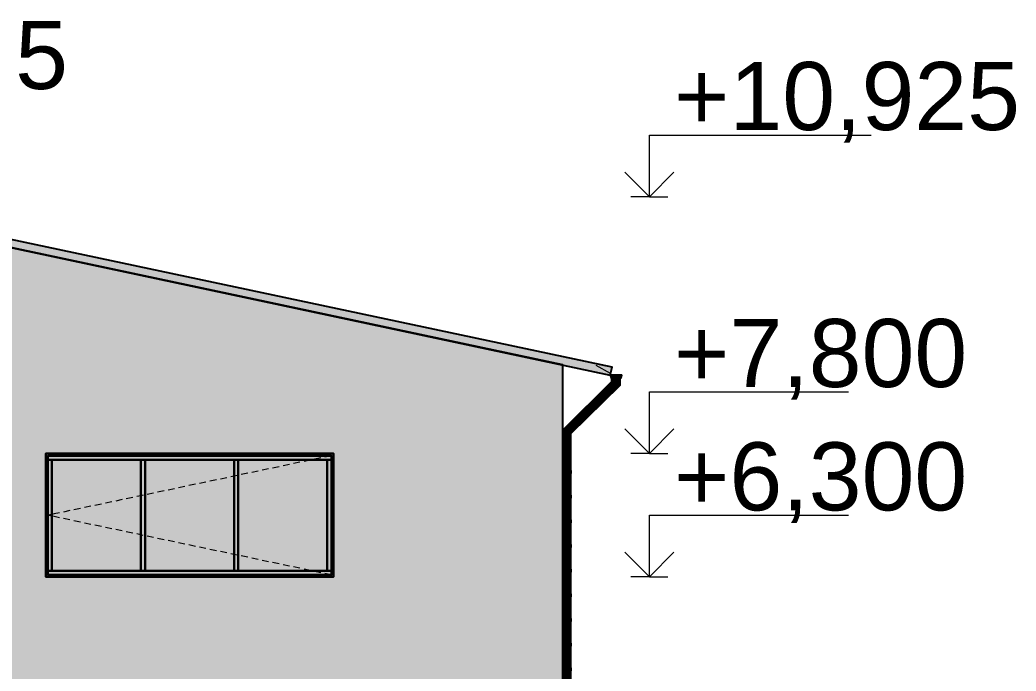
# Model space of a CAD drawing. Extents: x 8 to 21351, y 0 to 420.
# Drawn here: x 18999 to 19059.6, y 163.2 to 202.8 of the extents above; entities that cross this region are included whole.
import ezdxf

# ---------------------------------------------------------------- set-up
doc = ezdxf.new("R2010")
doc.units = 0
doc.styles.add('TEYPDFCAD_TEXT', font='arial.ttf')

msp = doc.modelspace()

# ---------------------------------------------------------------- hatches: boundary and pattern name
h = msp.add_hatch(color=7)
h.paths.add_polyline_path([(18956.506, 185.208), (18940.889, 181.889), (18940.889, 137.393), (18944.314, 137.393), (18953.564, 142.018), (18953.564, 142.393), (18954.339, 142.393), (18954.339, 154.893), (18971.839, 154.893), (18971.839, 137.393), (19031.989, 137.393), (19031.989, 181.783), (18986.189, 191.518)])
h.paths.add_polyline_path([(18954.339, 168.893), (18954.339, 176.393), (18971.839, 176.393), (18971.839, 168.893)])
h.paths.add_polyline_path([(19000.539, 168.893), (19000.539, 176.393), (19018.039, 176.393), (19018.039, 168.893)])
h = msp.add_hatch(color=7)
h.paths.add_polyline_path([(18956.506, 185.208), (18940.889, 181.889), (18940.889, 137.393), (18944.314, 137.393), (18953.564, 142.018), (18953.564, 142.393), (18954.339, 142.393), (18954.339, 154.893), (18971.839, 154.893), (18971.839, 137.393), (19031.989, 137.393), (19031.989, 181.783), (18986.189, 191.518)])
h.paths.add_polyline_path([(18954.339, 168.893), (18954.339, 176.393), (18971.839, 176.393), (18971.839, 168.893)])
h.paths.add_polyline_path([(19000.539, 168.893), (19000.539, 176.393), (19018.039, 176.393), (19018.039, 168.893)])
for points in [[(18986.189, 191.518), (19034.887, 181.167), (19034.989, 181.645), (18986.189, 192.018), (18986.291, 191.539)], [(18986.189, 191.518), (19034.887, 181.167), (19034.989, 181.645), (18986.189, 192.018), (18986.291, 191.539)], [(19035.587, 181.167), (19035.237, 181.167), (19034.887, 181.167), (19034.934, 180.992), (19035.062, 180.863), (19035.237, 180.817), (19035.412, 180.863), (19035.54, 180.992)], [(19000.664, 176.143), (19000.664, 176.268), (19017.914, 176.268), (19017.914, 176.143), (19018.039, 176.143), (19018.039, 176.393), (19000.539, 176.393), (19000.539, 176.143)], [(19000.664, 169.143), (19000.664, 176.143), (19000.539, 176.143), (19000.539, 169.143)], [(19000.664, 176.268), (19000.664, 176.018), (19000.914, 176.018), (19017.664, 176.018), (19017.914, 176.018), (19017.914, 176.268)], [(19000.914, 176.018), (19000.664, 176.018), (19000.664, 169.268), (19000.914, 169.268)], [(19006.331, 169.268), (19006.331, 176.018), (19000.914, 176.018), (19000.914, 169.268)], [(19006.331, 169.268), (19006.581, 169.268), (19006.581, 176.018), (19006.331, 176.018)], [(19011.997, 169.268), (19011.997, 176.018), (19006.581, 176.018), (19006.581, 169.268)], [(19011.997, 169.268), (19012.247, 169.268), (19012.247, 176.018), (19011.997, 176.018)], [(19017.664, 169.268), (19017.664, 176.018), (19012.247, 176.018), (19012.247, 169.268)], [(19017.664, 169.268), (19017.914, 169.268), (19017.914, 176.018), (19017.664, 176.018)], [(19017.914, 176.143), (19017.914, 169.143), (19018.039, 169.143), (19018.039, 176.143)], [(19032.114, 176.268), (19031.989, 176.268), (19031.989, 176.018), (19032.114, 176.018)], [(19032.114, 176.018), (19031.989, 176.018), (19031.989, 169.268), (19032.114, 169.268)], [(19000.664, 169.018), (19000.664, 169.143), (19000.539, 169.143), (19000.539, 168.893), (19018.039, 168.893), (19018.039, 169.143), (19017.914, 169.143), (19017.914, 169.018)], [(19017.914, 169.018), (19017.914, 169.268), (19017.664, 169.268), (19000.914, 169.268), (19000.664, 169.268), (19000.664, 169.018)], [(19032.114, 169.268), (19031.989, 169.268), (19031.989, 169.018), (19032.114, 169.018)], [(19031.989, 167.7), (19031.999, 167.7), (19031.999, 167.85), (19031.989, 167.85)], [(19031.989, 166.2), (19031.999, 166.2), (19031.999, 166.35), (19031.989, 166.35)], [(19031.989, 164.7), (19031.999, 164.7), (19031.999, 164.85), (19031.989, 164.85)], [(19031.989, 163.2), (19031.999, 163.2), (19031.999, 163.35), (19031.989, 163.35)]]:
    msp.add_hatch(color=7).paths.add_polyline_path(points)
at = {"true_color": 0xffffff}
for points in [[(19035.006, 180.763), (19034.987, 180.771), (19031.989, 177.824), (19032.008, 177.816)], [(19035.06, 180.741), (19035.006, 180.763), (19032.008, 177.816), (19032.062, 177.794)], [(19035.06, 180.741), (19032.062, 177.794), (19032.143, 177.76), (19035.142, 180.707)], [(19035.237, 180.667), (19035.142, 180.707), (19032.143, 177.76), (19032.239, 177.72)], [(19035.333, 180.626), (19035.237, 180.667), (19032.239, 177.72), (19032.335, 177.679)], [(19035.333, 180.626), (19032.335, 177.679), (19032.416, 177.645), (19035.414, 180.592)], [(19035.587, 181.167), (19035.237, 181.167), (19034.887, 181.167), (19034.934, 180.992), (19035.062, 180.863), (19035.237, 180.817), (19035.412, 180.863), (19035.54, 180.992)], [(19034.986, 180.771), (19034.987, 180.771), (19034.987, 180.771), (19034.987, 180.938), (19034.986, 180.94)], [(19034.987, 180.771), (19035.006, 180.763), (19035.006, 180.919), (19034.987, 180.938)], [(19035.006, 180.763), (19035.06, 180.741), (19035.06, 180.865), (19035.006, 180.919)], [(19035.06, 180.741), (19035.142, 180.707), (19035.142, 180.842), (19035.062, 180.863), (19035.06, 180.865)], [(19035.142, 180.707), (19035.237, 180.667), (19035.237, 180.817), (19035.142, 180.842)], [(19035.237, 180.667), (19035.333, 180.626), (19035.333, 180.842), (19035.237, 180.817)], [(19035.412, 180.863), (19035.333, 180.842), (19035.333, 180.626), (19035.414, 180.592), (19035.414, 180.865)], [(19035.414, 180.592), (19035.468, 180.57), (19035.468, 180.919), (19035.414, 180.865)], [(19035.468, 180.57), (19035.487, 180.562), (19035.487, 180.938), (19035.468, 180.919)], [(19035.468, 180.57), (19035.414, 180.592), (19032.416, 177.645), (19032.47, 177.623)], [(19035.487, 180.562), (19035.468, 180.57), (19032.47, 177.623), (19032.489, 177.615)], [(19032.008, 177.816), (19031.989, 177.824), (19031.989, 176.63), (19032.008, 176.63)], [(19032.062, 177.794), (19032.008, 177.816), (19032.008, 176.63), (19032.062, 176.63)], [(19032.062, 177.794), (19032.062, 176.63), (19032.143, 176.63), (19032.143, 177.76)], [(19032.239, 177.72), (19032.143, 177.76), (19032.143, 176.63), (19032.239, 176.63)], [(19032.335, 177.679), (19032.239, 177.72), (19032.239, 176.63), (19032.335, 176.63)], [(19032.335, 177.679), (19032.335, 176.63), (19032.416, 176.63), (19032.416, 177.645)], [(19032.47, 177.623), (19032.416, 177.645), (19032.416, 176.63), (19032.47, 176.63)], [(19032.489, 177.615), (19032.47, 177.623), (19032.47, 176.63), (19032.489, 176.63)], [(19032.008, 176.63), (19031.989, 176.63), (19031.989, 176.268), (19032.008, 176.268)], [(19032.062, 176.63), (19032.008, 176.63), (19032.008, 176.268), (19032.062, 176.268)], [(19032.062, 176.268), (19032.114, 176.268), (19032.114, 175.35), (19032.143, 175.35), (19032.143, 176.63), (19032.062, 176.63)], [(19032.143, 175.35), (19032.239, 175.35), (19032.239, 176.63), (19032.143, 176.63)], [(19032.335, 176.63), (19032.239, 176.63), (19032.239, 175.35), (19032.335, 175.35)], [(19032.416, 176.63), (19032.335, 176.63), (19032.335, 175.35), (19032.416, 175.35)], [(19032.416, 176.63), (19032.416, 175.35), (19032.47, 175.35), (19032.47, 176.63)], [(19032.47, 175.35), (19032.489, 175.35), (19032.489, 176.63), (19032.47, 176.63)], [(19032.114, 175.35), (19032.114, 175.2), (19032.239, 175.2), (19032.239, 175.35)], [(19032.143, 175.2), (19032.114, 175.2), (19032.114, 173.85), (19032.143, 173.85)], [(19032.143, 175.2), (19032.143, 173.85), (19032.239, 173.85), (19032.239, 175.2)], [(19032.239, 175.2), (19032.339, 175.2), (19032.339, 175.35), (19032.239, 175.35)], [(19032.239, 173.85), (19032.335, 173.85), (19032.335, 175.2), (19032.239, 175.2)], [(19032.335, 175.2), (19032.335, 173.85), (19032.416, 173.85), (19032.416, 175.2)], [(19032.339, 175.2), (19032.423, 175.2), (19032.423, 175.35), (19032.339, 175.35)], [(19032.416, 173.85), (19032.47, 173.85), (19032.47, 175.2), (19032.416, 175.2)], [(19032.423, 175.35), (19032.423, 175.2), (19032.48, 175.2), (19032.48, 175.35)], [(19032.489, 175.2), (19032.47, 175.2), (19032.47, 173.85), (19032.489, 173.85)], [(19032.48, 175.2), (19032.499, 175.2), (19032.499, 175.35), (19032.48, 175.35)], [(19032.114, 173.85), (19032.114, 173.7), (19032.239, 173.7), (19032.239, 173.85)], [(19032.143, 173.7), (19032.114, 173.7), (19032.114, 172.35), (19032.143, 172.35)], [(19032.143, 172.35), (19032.239, 172.35), (19032.239, 173.7), (19032.143, 173.7)], [(19032.239, 173.7), (19032.339, 173.7), (19032.339, 173.85), (19032.239, 173.85)], [(19032.239, 173.7), (19032.239, 172.35), (19032.335, 172.35), (19032.335, 173.7)], [(19032.335, 173.7), (19032.335, 172.35), (19032.416, 172.35), (19032.416, 173.7)], [(19032.339, 173.7), (19032.423, 173.7), (19032.423, 173.85), (19032.339, 173.85)], [(19032.416, 172.35), (19032.47, 172.35), (19032.47, 173.7), (19032.416, 173.7)], [(19032.423, 173.85), (19032.423, 173.7), (19032.48, 173.7), (19032.48, 173.85)], [(19032.47, 172.35), (19032.489, 172.35), (19032.489, 173.7), (19032.47, 173.7)], [(19032.48, 173.7), (19032.499, 173.7), (19032.499, 173.85), (19032.48, 173.85)], [(19032.114, 172.35), (19032.114, 172.2), (19032.239, 172.2), (19032.239, 172.35)], [(19032.114, 172.2), (19032.114, 170.85), (19032.143, 170.85), (19032.143, 172.2)], [(19032.143, 170.85), (19032.239, 170.85), (19032.239, 172.2), (19032.143, 172.2)], [(19032.239, 172.2), (19032.339, 172.2), (19032.339, 172.35), (19032.239, 172.35)], [(19032.239, 170.85), (19032.335, 170.85), (19032.335, 172.2), (19032.239, 172.2)], [(19032.416, 172.2), (19032.335, 172.2), (19032.335, 170.85), (19032.416, 170.85)], [(19032.339, 172.2), (19032.423, 172.2), (19032.423, 172.35), (19032.339, 172.35)], [(19032.416, 170.85), (19032.47, 170.85), (19032.47, 172.2), (19032.416, 172.2)], [(19032.423, 172.35), (19032.423, 172.2), (19032.48, 172.2), (19032.48, 172.35)], [(19032.47, 170.85), (19032.489, 170.85), (19032.489, 172.2), (19032.47, 172.2)], [(19032.48, 172.2), (19032.499, 172.2), (19032.499, 172.35), (19032.48, 172.35)], [(19032.114, 170.85), (19032.114, 170.7), (19032.239, 170.7), (19032.239, 170.85)], [(19032.114, 169.35), (19032.143, 169.35), (19032.143, 170.7), (19032.114, 170.7)], [(19032.143, 170.7), (19032.143, 169.35), (19032.239, 169.35), (19032.239, 170.7)], [(19032.239, 170.7), (19032.339, 170.7), (19032.339, 170.85), (19032.239, 170.85)], [(19032.335, 170.7), (19032.239, 170.7), (19032.239, 169.35), (19032.335, 169.35)], [(19032.335, 169.35), (19032.416, 169.35), (19032.416, 170.7), (19032.335, 170.7)], [(19032.339, 170.7), (19032.423, 170.7), (19032.423, 170.85), (19032.339, 170.85)], [(19032.416, 169.35), (19032.47, 169.35), (19032.47, 170.7), (19032.416, 170.7)], [(19032.423, 170.85), (19032.423, 170.7), (19032.48, 170.7), (19032.48, 170.85)], [(19032.47, 169.35), (19032.489, 169.35), (19032.489, 170.7), (19032.47, 170.7)], [(19032.48, 170.7), (19032.499, 170.7), (19032.499, 170.85), (19032.48, 170.85)], [(19032.114, 169.018), (19032.062, 169.018), (19032.062, 167.85), (19032.143, 167.85), (19032.143, 169.2), (19032.114, 169.2)], [(19032.239, 169.35), (19032.114, 169.35), (19032.114, 169.268), (19032.114, 169.2), (19032.239, 169.2)], [(19032.143, 167.85), (19032.239, 167.85), (19032.239, 169.2), (19032.143, 169.2)], [(19032.239, 169.2), (19032.339, 169.2), (19032.339, 169.35), (19032.239, 169.35)], [(19032.335, 169.2), (19032.239, 169.2), (19032.239, 167.85), (19032.335, 167.85)], [(19032.335, 169.2), (19032.335, 167.85), (19032.416, 167.85), (19032.416, 169.2)], [(19032.339, 169.2), (19032.423, 169.2), (19032.423, 169.35), (19032.339, 169.35)], [(19032.47, 169.2), (19032.416, 169.2), (19032.416, 167.85), (19032.47, 167.85)], [(19032.423, 169.35), (19032.423, 169.2), (19032.48, 169.2), (19032.48, 169.35)], [(19032.47, 167.85), (19032.489, 167.85), (19032.489, 169.2), (19032.47, 169.2)], [(19032.48, 169.2), (19032.499, 169.2), (19032.499, 169.35), (19032.48, 169.35)], [(19031.989, 169.018), (19031.989, 140.2), (19032.008, 140.2), (19032.008, 140.7), (19031.989, 140.7), (19031.989, 140.85), (19032.008, 140.85), (19032.008, 142.2), (19031.989, 142.2), (19031.989, 142.35), (19032.008, 142.35), (19032.008, 143.7), (19031.989, 143.7), (19031.989, 143.85), (19032.008, 143.85), (19032.008, 145.2), (19031.989, 145.2), (19031.989, 145.35), (19032.008, 145.35), (19032.008, 146.7), (19031.989, 146.7), (19031.989, 146.85), (19032.008, 146.85), (19032.008, 148.2), (19031.989, 148.2), (19031.989, 148.35), (19032.008, 148.35), (19032.008, 149.7), (19031.989, 149.7), (19031.989, 149.85), (19032.008, 149.85), (19032.008, 151.2), (19031.989, 151.2), (19031.989, 151.35), (19032.008, 151.35), (19032.008, 152.7), (19031.989, 152.7), (19031.989, 152.85), (19032.008, 152.85), (19032.008, 154.2), (19031.989, 154.2), (19031.989, 154.35), (19032.008, 154.35), (19032.008, 155.7), (19031.989, 155.7), (19031.989, 155.85), (19032.008, 155.85), (19032.008, 157.2), (19031.989, 157.2), (19031.989, 157.35), (19032.008, 157.35), (19032.008, 158.7), (19031.989, 158.7), (19031.989, 158.85), (19032.008, 158.85), (19032.008, 160.2), (19031.989, 160.2), (19031.989, 160.35), (19032.008, 160.35), (19032.008, 161.7), (19031.989, 161.7), (19031.989, 161.85), (19032.008, 161.85), (19032.008, 163.2), (19031.989, 163.2), (19031.989, 163.35), (19032.008, 163.35), (19032.008, 164.7), (19031.989, 164.7), (19031.989, 164.85), (19032.008, 164.85), (19032.008, 166.2), (19031.999, 166.2), (19031.989, 166.2), (19031.989, 166.35), (19031.999, 166.35), (19032.008, 166.35), (19032.008, 167.7), (19031.989, 167.7), (19031.989, 167.85), (19032.008, 167.85), (19032.008, 169.018)], [(19032.008, 167.85), (19032.062, 167.85), (19032.062, 169.018), (19032.008, 169.018)], [(19031.989, 167.7), (19031.999, 167.7), (19031.999, 167.85), (19031.989, 167.85)], [(19031.999, 167.7), (19032.239, 167.7), (19032.239, 167.85), (19031.999, 167.85)], [(19032.008, 167.7), (19032.008, 166.35), (19032.062, 166.35), (19032.062, 167.7)], [(19032.062, 167.7), (19032.062, 166.35), (19032.143, 166.35), (19032.143, 167.7)], [(19032.143, 166.35), (19032.239, 166.35), (19032.239, 167.7), (19032.143, 167.7)], [(19032.239, 167.7), (19032.339, 167.7), (19032.339, 167.85), (19032.239, 167.85)], [(19032.239, 167.7), (19032.239, 166.35), (19032.335, 166.35), (19032.335, 167.7)], [(19032.335, 166.35), (19032.416, 166.35), (19032.416, 167.7), (19032.335, 167.7)], [(19032.339, 167.7), (19032.423, 167.7), (19032.423, 167.85), (19032.339, 167.85)], [(19032.416, 166.35), (19032.47, 166.35), (19032.47, 167.7), (19032.416, 167.7)], [(19032.423, 167.85), (19032.423, 167.7), (19032.48, 167.7), (19032.48, 167.85)], [(19032.47, 166.35), (19032.489, 166.35), (19032.489, 167.7), (19032.47, 167.7)], [(19032.48, 167.7), (19032.499, 167.7), (19032.499, 167.85), (19032.48, 167.85)], [(19031.989, 166.2), (19031.999, 166.2), (19031.999, 166.35), (19031.989, 166.35)], [(19031.999, 166.2), (19032.239, 166.2), (19032.239, 166.35), (19031.999, 166.35)], [(19032.008, 166.2), (19032.008, 164.85), (19032.062, 164.85), (19032.062, 166.2)], [(19032.062, 166.2), (19032.062, 164.85), (19032.143, 164.85), (19032.143, 166.2)], [(19032.239, 166.2), (19032.143, 166.2), (19032.143, 164.85), (19032.239, 164.85)], [(19032.239, 166.2), (19032.339, 166.2), (19032.339, 166.35), (19032.239, 166.35)], [(19032.239, 166.2), (19032.239, 164.85), (19032.335, 164.85), (19032.335, 166.2)], [(19032.335, 164.85), (19032.416, 164.85), (19032.416, 166.2), (19032.335, 166.2)], [(19032.339, 166.2), (19032.423, 166.2), (19032.423, 166.35), (19032.339, 166.35)], [(19032.416, 164.85), (19032.47, 164.85), (19032.47, 166.2), (19032.416, 166.2)], [(19032.423, 166.35), (19032.423, 166.2), (19032.48, 166.2), (19032.48, 166.35)], [(19032.47, 164.85), (19032.489, 164.85), (19032.489, 166.2), (19032.47, 166.2)], [(19032.48, 166.2), (19032.499, 166.2), (19032.499, 166.35), (19032.48, 166.35)], [(19031.989, 164.7), (19031.999, 164.7), (19031.999, 164.85), (19031.989, 164.85)], [(19031.999, 164.7), (19032.239, 164.7), (19032.239, 164.85), (19031.999, 164.85)], [(19032.239, 164.7), (19032.339, 164.7), (19032.339, 164.85), (19032.239, 164.85)], [(19032.339, 164.7), (19032.423, 164.7), (19032.423, 164.85), (19032.339, 164.85)], [(19032.423, 164.85), (19032.423, 164.7), (19032.48, 164.7), (19032.48, 164.85)], [(19032.48, 164.7), (19032.499, 164.7), (19032.499, 164.85), (19032.48, 164.85)], [(19032.008, 163.35), (19032.062, 163.35), (19032.062, 164.7), (19032.008, 164.7)], [(19032.062, 163.35), (19032.143, 163.35), (19032.143, 164.7), (19032.062, 164.7)], [(19032.143, 164.7), (19032.143, 163.35), (19032.239, 163.35), (19032.239, 164.7)], [(19032.239, 163.35), (19032.335, 163.35), (19032.335, 164.7), (19032.239, 164.7)], [(19032.335, 164.7), (19032.335, 163.35), (19032.416, 163.35), (19032.416, 164.7)], [(19032.416, 164.7), (19032.416, 163.35), (19032.47, 163.35), (19032.47, 164.7)], [(19032.489, 164.7), (19032.47, 164.7), (19032.47, 163.35), (19032.489, 163.35)], [(19031.989, 163.2), (19031.999, 163.2), (19031.999, 163.35), (19031.989, 163.35)], [(19031.999, 163.2), (19032.239, 163.2), (19032.239, 163.35), (19031.999, 163.35)], [(19032.008, 163.2), (19032.008, 161.85), (19032.062, 161.85), (19032.062, 163.2)], [(19032.062, 163.2), (19032.062, 161.85), (19032.143, 161.85), (19032.143, 163.2)], [(19032.143, 163.2), (19032.143, 161.85), (19032.239, 161.85), (19032.239, 163.2)], [(19032.239, 163.2), (19032.339, 163.2), (19032.339, 163.35), (19032.239, 163.35)], [(19032.335, 163.2), (19032.239, 163.2), (19032.239, 161.85), (19032.335, 161.85)], [(19032.416, 163.2), (19032.335, 163.2), (19032.335, 161.85), (19032.416, 161.85)], [(19032.339, 163.2), (19032.423, 163.2), (19032.423, 163.35), (19032.339, 163.35)], [(19032.416, 161.85), (19032.47, 161.85), (19032.47, 163.2), (19032.416, 163.2)], [(19032.423, 163.35), (19032.423, 163.2), (19032.48, 163.2), (19032.48, 163.35)], [(19032.47, 161.85), (19032.489, 161.85), (19032.489, 163.2), (19032.47, 163.2)], [(19032.48, 163.2), (19032.499, 163.2), (19032.499, 163.35), (19032.48, 163.35)]]:
    msp.add_hatch(color=0, dxfattribs=at).paths.add_polyline_path(points)
at = {"true_color": 0x2e2e2e}
for points in [[(19000.664, 176.143), (19000.664, 176.268), (19017.914, 176.268), (19017.914, 176.143), (19018.039, 176.143), (19018.039, 176.393), (19000.539, 176.393), (19000.539, 176.143)], [(19000.664, 169.143), (19000.664, 176.143), (19000.539, 176.143), (19000.539, 169.143)], [(19000.664, 176.268), (19000.664, 176.018), (19000.914, 176.018), (19017.664, 176.018), (19017.914, 176.018), (19017.914, 176.268)], [(19000.914, 176.018), (19000.664, 176.018), (19000.664, 169.268), (19000.914, 169.268)], [(19006.331, 169.268), (19006.581, 169.268), (19006.581, 176.018), (19006.331, 176.018)], [(19011.997, 169.268), (19012.247, 169.268), (19012.247, 176.018), (19011.997, 176.018)], [(19017.664, 169.268), (19017.914, 169.268), (19017.914, 176.018), (19017.664, 176.018)], [(19017.914, 176.143), (19017.914, 169.143), (19018.039, 169.143), (19018.039, 176.143)], [(19032.114, 176.268), (19031.989, 176.268), (19031.989, 176.018), (19032.114, 176.018)], [(19032.114, 176.018), (19031.989, 176.018), (19031.989, 169.268), (19032.114, 169.268)], [(19000.664, 169.018), (19000.664, 169.143), (19000.539, 169.143), (19000.539, 168.893), (19018.039, 168.893), (19018.039, 169.143), (19017.914, 169.143), (19017.914, 169.018)], [(19017.914, 169.018), (19017.914, 169.268), (19017.664, 169.268), (19000.914, 169.268), (19000.664, 169.268), (19000.664, 169.018)], [(19032.114, 169.268), (19031.989, 169.268), (19031.989, 169.018), (19032.114, 169.018)]]:
    msp.add_hatch(color=0, dxfattribs=at).paths.add_polyline_path(points)
at = {"true_color": 0xf3f7f0}
for points in [[(19006.331, 169.268), (19006.331, 176.018), (19000.914, 176.018), (19000.914, 169.268)], [(19011.997, 169.268), (19011.997, 176.018), (19006.581, 176.018), (19006.581, 169.268)], [(19017.664, 169.268), (19017.664, 176.018), (19012.247, 176.018), (19012.247, 169.268)]]:
    msp.add_hatch(color=0, dxfattribs=at).paths.add_polyline_path(points)

# ---------------------------------------------------------------- linework, layer by layer
at = {"color": 7, "lineweight": 15}
for p, q in [((19037.26, 192.018), (19037.26, 195.768)), ((19037.26, 195.768), (19050.76, 195.768)), ((19037.26, 192.018), (19035.76, 193.518)), ((19038.76, 193.518), (19037.26, 192.018)), ((18986.189, 192.018), (19034.989, 181.645)), ((18986.189, 191.518), (19034.887, 181.167)), ((19037.26, 192.018), (19036.135, 192.018)), ((19037.26, 192.018), (19038.385, 192.018)), ((19031.989, 181.783), (19031.989, 137.393)), ((19034.001, 181.777), (19034.867, 181.277)), ((19034.867, 181.277), (19034.867, 181.177)), ((19034.887, 181.167), (19034.989, 181.645)), ((19034.986, 180.771), (19031.989, 177.826)), ((19034.987, 180.771), (19031.989, 177.824)), ((19034.867, 181.177), (19034.917, 180.992)), ((19034.934, 180.992), (19034.887, 181.167)), ((19034.887, 181.167), (19035.237, 181.167)), ((19034.917, 180.992), (19035.052, 180.856)), ((19035.062, 180.863), (19034.934, 180.992)), ((19034.986, 180.94), (19034.986, 180.771)), ((19034.987, 180.771), (19034.986, 180.771)), ((19034.987, 180.938), (19034.987, 180.771)), ((19035.006, 180.763), (19034.987, 180.771)), ((19035.06, 180.741), (19035.006, 180.763)), ((19035.052, 180.856), (19035.237, 180.807)), ((19035.142, 180.707), (19035.06, 180.741)), ((19035.237, 180.817), (19035.062, 180.863)), ((19035.237, 181.167), (19035.587, 181.167)), ((19035.412, 180.863), (19035.237, 180.817)), ((19035.237, 180.807), (19035.422, 180.856)), ((19035.414, 180.592), (19035.333, 180.626)), ((19035.54, 180.992), (19035.412, 180.863)), ((19035.422, 180.856), (19035.558, 180.992)), ((19035.487, 180.938), (19035.487, 180.562)), ((19035.587, 181.167), (19035.54, 180.992)), ((19035.558, 180.992), (19035.607, 181.177)), ((19035.487, 180.562), (19032.489, 177.615)), ((19035.468, 180.57), (19035.414, 180.592)), ((19035.487, 180.562), (19035.468, 180.57)), ((19037.26, 176.393), (19037.26, 180.143)), ((19037.26, 180.143), (19049.381, 180.143)), ((19032.008, 177.816), (19031.989, 177.824)), ((19032.062, 177.794), (19032.008, 177.816)), ((19032.143, 177.76), (19032.062, 177.794)), ((19032.416, 177.645), (19032.335, 177.679)), ((19032.47, 177.623), (19032.416, 177.645)), ((19032.489, 177.615), (19032.47, 177.623)), ((19032.489, 177.615), (19032.489, 176.63)), ((19037.26, 176.393), (19035.76, 177.893)), ((19038.76, 177.893), (19037.26, 176.393)), ((19018.039, 176.393), (19000.539, 176.393)), ((19000.539, 176.393), (19000.539, 176.143)), ((19018.039, 176.143), (19018.039, 176.393)), ((19032.008, 176.63), (19031.989, 176.63)), ((19032.062, 176.63), (19032.008, 176.63)), ((19032.143, 176.63), (19032.062, 176.63)), ((19032.239, 176.63), (19032.143, 176.63)), ((19032.335, 176.63), (19032.239, 176.63)), ((19032.416, 176.63), (19032.335, 176.63)), ((19032.47, 176.63), (19032.416, 176.63)), ((19032.489, 176.63), (19032.47, 176.63)), ((19032.489, 176.63), (19032.489, 175.35)), ((19037.26, 176.393), (19036.135, 176.393)), ((19037.26, 176.393), (19038.385, 176.393)), ((19000.539, 176.143), (19000.539, 169.143)), ((19000.664, 176.268), (19000.664, 176.018)), ((19017.914, 176.268), (19000.664, 176.268)), ((19000.664, 176.018), (19000.664, 169.268)), ((19000.914, 169.268), (19000.914, 176.018)), ((19000.914, 176.018), (19006.331, 176.018)), ((19006.581, 176.018), (19006.331, 176.018)), ((19006.331, 176.018), (19006.331, 169.268)), ((19006.581, 169.268), (19006.581, 176.018)), ((19006.581, 176.018), (19011.997, 176.018)), ((19012.247, 176.018), (19011.997, 176.018)), ((19011.997, 176.018), (19011.997, 169.268)), ((19012.247, 169.268), (19012.247, 176.018)), ((19012.247, 176.018), (19017.664, 176.018)), ((19016.006, 175.866), (19015.614, 175.784)), ((19016.642, 176), (19016.25, 175.918)), ((19017.278, 176.134), (19016.886, 176.052)), ((19017.914, 176.268), (19017.522, 176.185)), ((19017.664, 176.018), (19017.664, 169.268)), ((19017.914, 176.018), (19017.914, 176.268)), ((19017.914, 169.268), (19017.914, 176.018)), ((19018.039, 169.143), (19018.039, 176.143)), ((19031.989, 176.268), (19032.114, 176.268)), ((19032.114, 176.268), (19032.114, 176.018)), ((19032.114, 176.018), (19032.114, 169.268)), ((19012.825, 175.198), (19012.434, 175.116)), ((19013.461, 175.332), (19013.07, 175.25)), ((19014.097, 175.465), (19013.706, 175.383)), ((19014.733, 175.599), (19014.342, 175.517)), ((19015.369, 175.733), (19014.978, 175.651)), ((19032.114, 175.35), (19032.239, 175.35)), ((19032.114, 175.2), (19032.239, 175.2)), ((19032.239, 175.35), (19032.339, 175.35)), ((19032.239, 175.2), (19032.339, 175.2)), ((19032.339, 175.35), (19032.423, 175.35)), ((19032.339, 175.2), (19032.423, 175.2)), ((19032.423, 175.35), (19032.48, 175.35)), ((19032.423, 175.2), (19032.48, 175.2)), ((19032.48, 175.35), (19032.499, 175.35)), ((19032.48, 175.2), (19032.499, 175.2)), ((19032.489, 175.2), (19032.489, 173.85)), ((19032.499, 175.2), (19032.499, 175.35)), ((19010.281, 174.663), (19009.889, 174.581)), ((19010.917, 174.797), (19010.525, 174.715)), ((19011.553, 174.931), (19011.161, 174.849)), ((19011.997, 175.024), (19011.797, 174.982)), ((19012.189, 175.064), (19011.997, 175.024)), ((19007.1, 173.995), (19006.709, 173.913)), ((19007.736, 174.129), (19007.345, 174.046)), ((19008.372, 174.262), (19007.981, 174.18)), ((19009.008, 174.396), (19008.617, 174.314)), ((19009.644, 174.53), (19009.253, 174.447)), ((19004.556, 173.46), (19004.164, 173.378)), ((19005.192, 173.594), (19004.8, 173.512)), ((19005.828, 173.728), (19005.436, 173.645)), ((19006.331, 173.833), (19006.073, 173.779)), ((19006.464, 173.861), (19006.331, 173.833)), ((19032.114, 173.85), (19032.239, 173.85)), ((19032.114, 173.7), (19032.239, 173.7)), ((19032.239, 173.85), (19032.339, 173.85)), ((19032.239, 173.7), (19032.339, 173.7)), ((19032.339, 173.85), (19032.423, 173.85)), ((19032.339, 173.7), (19032.423, 173.7)), ((19032.423, 173.85), (19032.48, 173.85)), ((19032.423, 173.7), (19032.48, 173.7)), ((19032.48, 173.85), (19032.499, 173.85)), ((19032.48, 173.7), (19032.499, 173.7)), ((19032.489, 173.7), (19032.489, 172.35)), ((19032.499, 173.7), (19032.499, 173.85)), ((19001.375, 172.792), (19001.055, 172.725)), ((19002.011, 172.926), (19001.62, 172.843)), ((19002.647, 173.059), (19002.256, 172.977)), ((19003.283, 173.193), (19002.892, 173.111)), ((19003.92, 173.327), (19003.528, 173.244)), ((19000.914, 172.695), (19000.664, 172.643)), ((19000.914, 172.59), (19000.664, 172.643)), ((19001.055, 172.725), (19000.914, 172.695)), ((19001.055, 172.56), (19000.914, 172.59)), ((19001.375, 172.493), (19001.055, 172.56)), ((19002.011, 172.359), (19001.62, 172.442)), ((19002.647, 172.226), (19002.256, 172.308)), ((19003.283, 172.092), (19002.892, 172.174)), ((19032.114, 172.35), (19032.239, 172.35)), ((19032.114, 172.2), (19032.239, 172.2)), ((19032.239, 172.35), (19032.339, 172.35)), ((19032.239, 172.2), (19032.339, 172.2)), ((19032.339, 172.35), (19032.423, 172.35)), ((19032.339, 172.2), (19032.423, 172.2)), ((19032.423, 172.35), (19032.48, 172.35)), ((19032.423, 172.2), (19032.48, 172.2)), ((19032.48, 172.35), (19032.499, 172.35)), ((19032.48, 172.2), (19032.499, 172.2)), ((19032.489, 172.2), (19032.489, 170.85)), ((19032.499, 172.2), (19032.499, 172.35)), ((19037.26, 168.893), (19037.26, 172.643)), ((19037.26, 172.643), (19049.381, 172.643)), ((19003.92, 171.958), (19003.528, 172.041)), ((19004.556, 171.825), (19004.164, 171.907)), ((19005.192, 171.691), (19004.8, 171.773)), ((19005.828, 171.557), (19005.436, 171.64)), ((19006.331, 171.452), (19006.073, 171.506)), ((19006.464, 171.424), (19006.331, 171.452)), ((19007.1, 171.29), (19006.709, 171.372)), ((19007.736, 171.156), (19007.345, 171.239)), ((19008.372, 171.023), (19007.981, 171.105)), ((19009.008, 170.889), (19008.617, 170.971)), ((19009.644, 170.755), (19009.253, 170.838)), ((19010.281, 170.622), (19009.889, 170.704)), ((19010.917, 170.488), (19010.525, 170.57)), ((19011.553, 170.354), (19011.161, 170.437)), ((19011.997, 170.261), (19011.797, 170.303)), ((19032.114, 170.85), (19032.239, 170.85)), ((19032.114, 170.7), (19032.239, 170.7)), ((19032.239, 170.85), (19032.339, 170.85)), ((19032.239, 170.7), (19032.339, 170.7)), ((19032.339, 170.85), (19032.423, 170.85)), ((19032.339, 170.7), (19032.423, 170.7)), ((19032.423, 170.85), (19032.48, 170.85)), ((19032.423, 170.7), (19032.48, 170.7)), ((19032.48, 170.85), (19032.499, 170.85)), ((19032.48, 170.7), (19032.499, 170.7)), ((19032.489, 170.7), (19032.489, 169.35)), ((19032.499, 170.7), (19032.499, 170.85)), ((19037.26, 168.893), (19035.76, 170.393)), ((19038.76, 170.393), (19037.26, 168.893)), ((19012.189, 170.221), (19011.997, 170.261)), ((19012.825, 170.087), (19012.434, 170.169)), ((19013.461, 169.953), (19013.07, 170.036)), ((19014.097, 169.82), (19013.706, 169.902)), ((19014.733, 169.686), (19014.342, 169.768)), ((19000.539, 169.143), (19000.539, 168.893)), ((19000.664, 169.268), (19000.664, 169.018)), ((19006.331, 169.268), (19000.914, 169.268)), ((19006.331, 169.268), (19006.581, 169.268)), ((19011.997, 169.268), (19006.581, 169.268)), ((19011.997, 169.268), (19012.247, 169.268)), ((19017.664, 169.268), (19012.247, 169.268)), ((19015.369, 169.552), (19014.978, 169.634)), ((19016.006, 169.419), (19015.614, 169.501)), ((19016.642, 169.285), (19016.25, 169.367)), ((19017.278, 169.151), (19016.886, 169.233)), ((19017.914, 169.018), (19017.522, 169.1)), ((19017.914, 169.018), (19017.914, 169.268)), ((19018.039, 168.893), (19018.039, 169.143)), ((19032.114, 169.35), (19032.239, 169.35)), ((19032.114, 169.268), (19032.114, 169.018)), ((19032.114, 169.2), (19032.239, 169.2)), ((19032.239, 169.35), (19032.339, 169.35)), ((19032.239, 169.2), (19032.339, 169.2)), ((19032.339, 169.35), (19032.423, 169.35)), ((19032.339, 169.2), (19032.423, 169.2)), ((19032.423, 169.35), (19032.48, 169.35)), ((19032.423, 169.2), (19032.48, 169.2)), ((19032.48, 169.35), (19032.499, 169.35)), ((19032.48, 169.2), (19032.499, 169.2)), ((19032.489, 169.2), (19032.489, 167.85)), ((19032.499, 169.2), (19032.499, 169.35)), ((19000.539, 168.893), (19018.039, 168.893)), ((19000.664, 169.018), (19017.914, 169.018)), ((19031.989, 169.018), (19032.114, 169.018)), ((19037.26, 168.893), (19036.135, 168.893)), ((19037.26, 168.893), (19038.385, 168.893)), ((19031.989, 167.85), (19031.999, 167.85)), ((19031.989, 167.7), (19031.989, 167.85)), ((19031.989, 167.7), (19031.999, 167.7)), ((19031.999, 167.85), (19032.239, 167.85)), ((19031.999, 167.7), (19031.999, 167.85)), ((19031.999, 167.7), (19032.239, 167.7)), ((19032.239, 167.85), (19032.339, 167.85)), ((19032.239, 167.7), (19032.339, 167.7)), ((19032.339, 167.85), (19032.423, 167.85)), ((19032.339, 167.7), (19032.423, 167.7)), ((19032.423, 167.85), (19032.48, 167.85)), ((19032.423, 167.7), (19032.48, 167.7)), ((19032.48, 167.85), (19032.499, 167.85)), ((19032.48, 167.7), (19032.499, 167.7)), ((19032.489, 167.7), (19032.489, 166.35)), ((19032.499, 167.7), (19032.499, 167.85)), ((19031.989, 166.35), (19031.999, 166.35)), ((19031.989, 166.2), (19031.989, 166.35)), ((19031.989, 166.2), (19031.999, 166.2)), ((19031.999, 166.35), (19032.239, 166.35)), ((19031.999, 166.2), (19031.999, 166.35)), ((19031.999, 166.2), (19032.239, 166.2)), ((19032.239, 166.35), (19032.339, 166.35)), ((19032.239, 166.2), (19032.339, 166.2)), ((19032.339, 166.35), (19032.423, 166.35)), ((19032.339, 166.2), (19032.423, 166.2)), ((19032.423, 166.35), (19032.48, 166.35)), ((19032.423, 166.2), (19032.48, 166.2)), ((19032.48, 166.35), (19032.499, 166.35)), ((19032.48, 166.2), (19032.499, 166.2)), ((19032.489, 166.2), (19032.489, 164.85)), ((19032.499, 166.2), (19032.499, 166.35)), ((19031.989, 164.85), (19031.999, 164.85)), ((19031.989, 164.7), (19031.989, 164.85)), ((19031.999, 164.85), (19032.239, 164.85)), ((19031.999, 164.7), (19031.999, 164.85)), ((19032.239, 164.85), (19032.339, 164.85)), ((19032.339, 164.85), (19032.423, 164.85)), ((19032.423, 164.85), (19032.48, 164.85)), ((19032.48, 164.85), (19032.499, 164.85)), ((19032.499, 164.7), (19032.499, 164.85)), ((19031.989, 164.7), (19031.999, 164.7)), ((19031.999, 164.7), (19032.239, 164.7)), ((19032.239, 164.7), (19032.339, 164.7)), ((19032.339, 164.7), (19032.423, 164.7)), ((19032.423, 164.7), (19032.48, 164.7)), ((19032.48, 164.7), (19032.499, 164.7)), ((19032.489, 164.7), (19032.489, 163.35)), ((19031.989, 163.35), (19031.999, 163.35)), ((19031.989, 163.2), (19031.989, 163.35)), ((19031.989, 163.2), (19031.999, 163.2)), ((19031.999, 163.35), (19032.239, 163.35)), ((19031.999, 163.2), (19031.999, 163.35)), ((19031.999, 163.2), (19032.239, 163.2)), ((19032.239, 163.35), (19032.339, 163.35)), ((19032.239, 163.2), (19032.339, 163.2)), ((19032.339, 163.35), (19032.423, 163.35)), ((19032.339, 163.2), (19032.423, 163.2)), ((19032.423, 163.35), (19032.48, 163.35)), ((19032.423, 163.2), (19032.48, 163.2)), ((19032.48, 163.35), (19032.499, 163.35)), ((19032.48, 163.2), (19032.499, 163.2)), ((19032.489, 163.2), (19032.489, 161.85)), ((19032.499, 163.2), (19032.499, 163.35))]:
    msp.add_line(p, q, dxfattribs=at)
at = {"color": 7}
for points in [[(18956.506, 185.208), (18940.889, 181.889), (18940.889, 137.393), (18944.314, 137.393), (18953.564, 142.018), (18953.564, 142.393), (18954.339, 142.393), (18954.339, 154.893), (18971.839, 154.893), (18971.839, 137.393), (19031.989, 137.393), (19031.989, 181.783), (18986.189, 191.518)], [(18956.506, 185.208), (18940.889, 181.889), (18940.889, 137.393), (18944.314, 137.393), (18953.564, 142.018), (18953.564, 142.393), (18954.339, 142.393), (18954.339, 154.893), (18971.839, 154.893), (18971.839, 137.393), (19031.989, 137.393), (19031.989, 181.783), (18986.189, 191.518)], [(18986.189, 191.518), (19034.887, 181.167), (19034.989, 181.645), (18986.189, 192.018), (18986.291, 191.539)], [(18986.189, 191.518), (19034.887, 181.167), (19034.989, 181.645), (18986.189, 192.018), (18986.291, 191.539)], [(19035.587, 181.167), (19035.237, 181.167), (19034.887, 181.167), (19034.934, 180.992), (19035.062, 180.863), (19035.237, 180.817), (19035.412, 180.863), (19035.54, 180.992)], [(19000.664, 176.143), (19000.664, 176.268), (19017.914, 176.268), (19017.914, 176.143), (19018.039, 176.143), (19018.039, 176.393), (19000.539, 176.393), (19000.539, 176.143)], [(19000.539, 168.893), (19000.539, 176.393), (19018.039, 176.393), (19018.039, 168.893)], [(19000.539, 168.893), (19000.539, 176.393), (19018.039, 176.393), (19018.039, 168.893)], [(19000.664, 169.143), (19000.664, 176.143), (19000.539, 176.143), (19000.539, 169.143)], [(19000.664, 176.268), (19000.664, 176.018), (19000.914, 176.018), (19017.664, 176.018), (19017.914, 176.018), (19017.914, 176.268)], [(19000.914, 176.018), (19000.664, 176.018), (19000.664, 169.268), (19000.914, 169.268)], [(19006.331, 169.268), (19006.331, 176.018), (19000.914, 176.018), (19000.914, 169.268)], [(19006.331, 169.268), (19006.581, 169.268), (19006.581, 176.018), (19006.331, 176.018)], [(19011.997, 169.268), (19011.997, 176.018), (19006.581, 176.018), (19006.581, 169.268)], [(19011.997, 169.268), (19012.247, 169.268), (19012.247, 176.018), (19011.997, 176.018)], [(19017.664, 169.268), (19017.664, 176.018), (19012.247, 176.018), (19012.247, 169.268)], [(19017.664, 169.268), (19017.914, 169.268), (19017.914, 176.018), (19017.664, 176.018)], [(19017.914, 176.143), (19017.914, 169.143), (19018.039, 169.143), (19018.039, 176.143)], [(19032.114, 176.268), (19031.989, 176.268), (19031.989, 176.018), (19032.114, 176.018)], [(19032.114, 176.018), (19031.989, 176.018), (19031.989, 169.268), (19032.114, 169.268)], [(19000.664, 169.018), (19000.664, 169.143), (19000.539, 169.143), (19000.539, 168.893), (19018.039, 168.893), (19018.039, 169.143), (19017.914, 169.143), (19017.914, 169.018)], [(19017.914, 169.018), (19017.914, 169.268), (19017.664, 169.268), (19000.914, 169.268), (19000.664, 169.268), (19000.664, 169.018)], [(19032.114, 169.268), (19031.989, 169.268), (19031.989, 169.018), (19032.114, 169.018)], [(19031.989, 167.7), (19031.999, 167.7), (19031.999, 167.85), (19031.989, 167.85)], [(19031.989, 166.2), (19031.999, 166.2), (19031.999, 166.35), (19031.989, 166.35)], [(19031.989, 164.7), (19031.999, 164.7), (19031.999, 164.85), (19031.989, 164.85)], [(19031.989, 163.2), (19031.999, 163.2), (19031.999, 163.35), (19031.989, 163.35)]]:
    msp.add_lwpolyline(points, close=True, dxfattribs=at)
at = {"color": 0, "true_color": 0xffffff}
for points in [[(19031.989, 177.824), (19034.987, 180.771), (19034.986, 180.771), (19031.989, 177.826)], [(19035.006, 180.763), (19034.987, 180.771), (19031.989, 177.824), (19032.008, 177.816)], [(19035.06, 180.741), (19035.006, 180.763), (19032.008, 177.816), (19032.062, 177.794)], [(19035.06, 180.741), (19032.062, 177.794), (19032.143, 177.76), (19035.142, 180.707)], [(19035.237, 180.667), (19035.142, 180.707), (19032.143, 177.76), (19032.239, 177.72)], [(19035.333, 180.626), (19035.237, 180.667), (19032.239, 177.72), (19032.335, 177.679)], [(19035.333, 180.626), (19032.335, 177.679), (19032.416, 177.645), (19035.414, 180.592)], [(19035.587, 181.167), (19035.237, 181.167), (19034.887, 181.167), (19034.934, 180.992), (19035.062, 180.863), (19035.237, 180.817), (19035.412, 180.863), (19035.54, 180.992)], [(19034.986, 180.771), (19034.987, 180.771), (19034.987, 180.771), (19034.987, 180.938), (19034.986, 180.94)], [(19034.987, 180.771), (19035.006, 180.763), (19035.006, 180.919), (19034.987, 180.938)], [(19035.006, 180.763), (19035.06, 180.741), (19035.06, 180.865), (19035.006, 180.919)], [(19035.06, 180.741), (19035.142, 180.707), (19035.142, 180.842), (19035.062, 180.863), (19035.06, 180.865)], [(19035.142, 180.707), (19035.237, 180.667), (19035.237, 180.817), (19035.142, 180.842)], [(19035.237, 180.667), (19035.333, 180.626), (19035.333, 180.842), (19035.237, 180.817)], [(19035.412, 180.863), (19035.333, 180.842), (19035.333, 180.626), (19035.414, 180.592), (19035.414, 180.865)], [(19035.414, 180.592), (19035.468, 180.57), (19035.468, 180.919), (19035.414, 180.865)], [(19035.468, 180.57), (19035.487, 180.562), (19035.487, 180.938), (19035.468, 180.919)], [(19035.468, 180.57), (19035.414, 180.592), (19032.416, 177.645), (19032.47, 177.623)], [(19035.487, 180.562), (19035.468, 180.57), (19032.47, 177.623), (19032.489, 177.615)], [(19032.008, 177.816), (19031.989, 177.824), (19031.989, 176.63), (19032.008, 176.63)], [(19032.062, 177.794), (19032.008, 177.816), (19032.008, 176.63), (19032.062, 176.63)], [(19032.062, 177.794), (19032.062, 176.63), (19032.143, 176.63), (19032.143, 177.76)], [(19032.239, 177.72), (19032.143, 177.76), (19032.143, 176.63), (19032.239, 176.63)], [(19032.335, 177.679), (19032.239, 177.72), (19032.239, 176.63), (19032.335, 176.63)], [(19032.335, 177.679), (19032.335, 176.63), (19032.416, 176.63), (19032.416, 177.645)], [(19032.47, 177.623), (19032.416, 177.645), (19032.416, 176.63), (19032.47, 176.63)], [(19032.489, 177.615), (19032.47, 177.623), (19032.47, 176.63), (19032.489, 176.63)], [(19032.008, 176.63), (19031.989, 176.63), (19031.989, 176.268), (19032.008, 176.268)], [(19032.062, 176.63), (19032.008, 176.63), (19032.008, 176.268), (19032.062, 176.268)], [(19032.062, 176.268), (19032.114, 176.268), (19032.114, 175.35), (19032.143, 175.35), (19032.143, 176.63), (19032.062, 176.63)], [(19032.143, 175.35), (19032.239, 175.35), (19032.239, 176.63), (19032.143, 176.63)], [(19032.335, 176.63), (19032.239, 176.63), (19032.239, 175.35), (19032.335, 175.35)], [(19032.416, 176.63), (19032.335, 176.63), (19032.335, 175.35), (19032.416, 175.35)], [(19032.416, 176.63), (19032.416, 175.35), (19032.47, 175.35), (19032.47, 176.63)], [(19032.47, 175.35), (19032.489, 175.35), (19032.489, 176.63), (19032.47, 176.63)], [(19032.114, 175.35), (19032.114, 175.2), (19032.239, 175.2), (19032.239, 175.35)], [(19032.143, 175.2), (19032.114, 175.2), (19032.114, 173.85), (19032.143, 173.85)], [(19032.143, 175.2), (19032.143, 173.85), (19032.239, 173.85), (19032.239, 175.2)], [(19032.239, 175.2), (19032.339, 175.2), (19032.339, 175.35), (19032.239, 175.35)], [(19032.239, 173.85), (19032.335, 173.85), (19032.335, 175.2), (19032.239, 175.2)], [(19032.335, 175.2), (19032.335, 173.85), (19032.416, 173.85), (19032.416, 175.2)], [(19032.339, 175.2), (19032.423, 175.2), (19032.423, 175.35), (19032.339, 175.35)], [(19032.416, 173.85), (19032.47, 173.85), (19032.47, 175.2), (19032.416, 175.2)], [(19032.423, 175.35), (19032.423, 175.2), (19032.48, 175.2), (19032.48, 175.35)], [(19032.489, 175.2), (19032.47, 175.2), (19032.47, 173.85), (19032.489, 173.85)], [(19032.48, 175.2), (19032.499, 175.2), (19032.499, 175.35), (19032.48, 175.35)], [(19032.114, 173.85), (19032.114, 173.7), (19032.239, 173.7), (19032.239, 173.85)], [(19032.143, 173.7), (19032.114, 173.7), (19032.114, 172.35), (19032.143, 172.35)], [(19032.143, 172.35), (19032.239, 172.35), (19032.239, 173.7), (19032.143, 173.7)], [(19032.239, 173.7), (19032.339, 173.7), (19032.339, 173.85), (19032.239, 173.85)], [(19032.239, 173.7), (19032.239, 172.35), (19032.335, 172.35), (19032.335, 173.7)], [(19032.335, 173.7), (19032.335, 172.35), (19032.416, 172.35), (19032.416, 173.7)], [(19032.339, 173.7), (19032.423, 173.7), (19032.423, 173.85), (19032.339, 173.85)], [(19032.416, 172.35), (19032.47, 172.35), (19032.47, 173.7), (19032.416, 173.7)], [(19032.423, 173.85), (19032.423, 173.7), (19032.48, 173.7), (19032.48, 173.85)], [(19032.47, 172.35), (19032.489, 172.35), (19032.489, 173.7), (19032.47, 173.7)], [(19032.48, 173.7), (19032.499, 173.7), (19032.499, 173.85), (19032.48, 173.85)], [(19032.114, 172.35), (19032.114, 172.2), (19032.239, 172.2), (19032.239, 172.35)], [(19032.114, 172.2), (19032.114, 170.85), (19032.143, 170.85), (19032.143, 172.2)], [(19032.143, 170.85), (19032.239, 170.85), (19032.239, 172.2), (19032.143, 172.2)], [(19032.239, 172.2), (19032.339, 172.2), (19032.339, 172.35), (19032.239, 172.35)], [(19032.239, 170.85), (19032.335, 170.85), (19032.335, 172.2), (19032.239, 172.2)], [(19032.416, 172.2), (19032.335, 172.2), (19032.335, 170.85), (19032.416, 170.85)], [(19032.339, 172.2), (19032.423, 172.2), (19032.423, 172.35), (19032.339, 172.35)], [(19032.416, 170.85), (19032.47, 170.85), (19032.47, 172.2), (19032.416, 172.2)], [(19032.423, 172.35), (19032.423, 172.2), (19032.48, 172.2), (19032.48, 172.35)], [(19032.47, 170.85), (19032.489, 170.85), (19032.489, 172.2), (19032.47, 172.2)], [(19032.48, 172.2), (19032.499, 172.2), (19032.499, 172.35), (19032.48, 172.35)], [(19032.114, 170.85), (19032.114, 170.7), (19032.239, 170.7), (19032.239, 170.85)], [(19032.114, 169.35), (19032.143, 169.35), (19032.143, 170.7), (19032.114, 170.7)], [(19032.143, 170.7), (19032.143, 169.35), (19032.239, 169.35), (19032.239, 170.7)], [(19032.239, 170.7), (19032.339, 170.7), (19032.339, 170.85), (19032.239, 170.85)], [(19032.335, 170.7), (19032.239, 170.7), (19032.239, 169.35), (19032.335, 169.35)], [(19032.335, 169.35), (19032.416, 169.35), (19032.416, 170.7), (19032.335, 170.7)], [(19032.339, 170.7), (19032.423, 170.7), (19032.423, 170.85), (19032.339, 170.85)], [(19032.416, 169.35), (19032.47, 169.35), (19032.47, 170.7), (19032.416, 170.7)], [(19032.423, 170.85), (19032.423, 170.7), (19032.48, 170.7), (19032.48, 170.85)], [(19032.47, 169.35), (19032.489, 169.35), (19032.489, 170.7), (19032.47, 170.7)], [(19032.48, 170.7), (19032.499, 170.7), (19032.499, 170.85), (19032.48, 170.85)], [(19032.114, 169.018), (19032.062, 169.018), (19032.062, 167.85), (19032.143, 167.85), (19032.143, 169.2), (19032.114, 169.2)], [(19032.239, 169.35), (19032.114, 169.35), (19032.114, 169.268), (19032.114, 169.2), (19032.239, 169.2)], [(19032.143, 167.85), (19032.239, 167.85), (19032.239, 169.2), (19032.143, 169.2)], [(19032.239, 169.2), (19032.339, 169.2), (19032.339, 169.35), (19032.239, 169.35)], [(19032.335, 169.2), (19032.239, 169.2), (19032.239, 167.85), (19032.335, 167.85)], [(19032.335, 169.2), (19032.335, 167.85), (19032.416, 167.85), (19032.416, 169.2)], [(19032.339, 169.2), (19032.423, 169.2), (19032.423, 169.35), (19032.339, 169.35)], [(19032.47, 169.2), (19032.416, 169.2), (19032.416, 167.85), (19032.47, 167.85)], [(19032.423, 169.35), (19032.423, 169.2), (19032.48, 169.2), (19032.48, 169.35)], [(19032.47, 167.85), (19032.489, 167.85), (19032.489, 169.2), (19032.47, 169.2)], [(19032.48, 169.2), (19032.499, 169.2), (19032.499, 169.35), (19032.48, 169.35)], [(19032.008, 167.85), (19032.062, 167.85), (19032.062, 169.018), (19032.008, 169.018)], [(19031.989, 167.7), (19031.999, 167.7), (19031.999, 167.85), (19031.989, 167.85)], [(19031.999, 167.7), (19032.239, 167.7), (19032.239, 167.85), (19031.999, 167.85)], [(19032.008, 167.7), (19032.008, 166.35), (19032.062, 166.35), (19032.062, 167.7)], [(19032.062, 167.7), (19032.062, 166.35), (19032.143, 166.35), (19032.143, 167.7)], [(19032.143, 166.35), (19032.239, 166.35), (19032.239, 167.7), (19032.143, 167.7)], [(19032.239, 167.7), (19032.339, 167.7), (19032.339, 167.85), (19032.239, 167.85)], [(19032.239, 167.7), (19032.239, 166.35), (19032.335, 166.35), (19032.335, 167.7)], [(19032.335, 166.35), (19032.416, 166.35), (19032.416, 167.7), (19032.335, 167.7)], [(19032.339, 167.7), (19032.423, 167.7), (19032.423, 167.85), (19032.339, 167.85)], [(19032.416, 166.35), (19032.47, 166.35), (19032.47, 167.7), (19032.416, 167.7)], [(19032.423, 167.85), (19032.423, 167.7), (19032.48, 167.7), (19032.48, 167.85)], [(19032.47, 166.35), (19032.489, 166.35), (19032.489, 167.7), (19032.47, 167.7)], [(19032.48, 167.7), (19032.499, 167.7), (19032.499, 167.85), (19032.48, 167.85)], [(19031.989, 166.2), (19031.999, 166.2), (19031.999, 166.35), (19031.989, 166.35)], [(19031.999, 166.2), (19032.239, 166.2), (19032.239, 166.35), (19031.999, 166.35)], [(19032.008, 166.2), (19032.008, 164.85), (19032.062, 164.85), (19032.062, 166.2)], [(19032.062, 166.2), (19032.062, 164.85), (19032.143, 164.85), (19032.143, 166.2)], [(19032.239, 166.2), (19032.143, 166.2), (19032.143, 164.85), (19032.239, 164.85)], [(19032.239, 166.2), (19032.339, 166.2), (19032.339, 166.35), (19032.239, 166.35)], [(19032.239, 166.2), (19032.239, 164.85), (19032.335, 164.85), (19032.335, 166.2)], [(19032.335, 164.85), (19032.416, 164.85), (19032.416, 166.2), (19032.335, 166.2)], [(19032.339, 166.2), (19032.423, 166.2), (19032.423, 166.35), (19032.339, 166.35)], [(19032.416, 164.85), (19032.47, 164.85), (19032.47, 166.2), (19032.416, 166.2)], [(19032.423, 166.35), (19032.423, 166.2), (19032.48, 166.2), (19032.48, 166.35)], [(19032.47, 164.85), (19032.489, 164.85), (19032.489, 166.2), (19032.47, 166.2)], [(19032.48, 166.2), (19032.499, 166.2), (19032.499, 166.35), (19032.48, 166.35)], [(19031.989, 164.7), (19031.999, 164.7), (19031.999, 164.85), (19031.989, 164.85)], [(19031.999, 164.7), (19032.239, 164.7), (19032.239, 164.85), (19031.999, 164.85)], [(19032.239, 164.7), (19032.339, 164.7), (19032.339, 164.85), (19032.239, 164.85)], [(19032.339, 164.7), (19032.423, 164.7), (19032.423, 164.85), (19032.339, 164.85)], [(19032.423, 164.85), (19032.423, 164.7), (19032.48, 164.7), (19032.48, 164.85)], [(19032.48, 164.7), (19032.499, 164.7), (19032.499, 164.85), (19032.48, 164.85)], [(19032.008, 163.35), (19032.062, 163.35), (19032.062, 164.7), (19032.008, 164.7)], [(19032.062, 163.35), (19032.143, 163.35), (19032.143, 164.7), (19032.062, 164.7)], [(19032.143, 164.7), (19032.143, 163.35), (19032.239, 163.35), (19032.239, 164.7)], [(19032.239, 163.35), (19032.335, 163.35), (19032.335, 164.7), (19032.239, 164.7)], [(19032.335, 164.7), (19032.335, 163.35), (19032.416, 163.35), (19032.416, 164.7)], [(19032.416, 164.7), (19032.416, 163.35), (19032.47, 163.35), (19032.47, 164.7)], [(19032.489, 164.7), (19032.47, 164.7), (19032.47, 163.35), (19032.489, 163.35)], [(19031.989, 163.2), (19031.999, 163.2), (19031.999, 163.35), (19031.989, 163.35)], [(19031.999, 163.2), (19032.239, 163.2), (19032.239, 163.35), (19031.999, 163.35)], [(19032.008, 163.2), (19032.008, 161.85), (19032.062, 161.85), (19032.062, 163.2)], [(19032.062, 163.2), (19032.062, 161.85), (19032.143, 161.85), (19032.143, 163.2)], [(19032.143, 163.2), (19032.143, 161.85), (19032.239, 161.85), (19032.239, 163.2)], [(19032.239, 163.2), (19032.339, 163.2), (19032.339, 163.35), (19032.239, 163.35)], [(19032.335, 163.2), (19032.239, 163.2), (19032.239, 161.85), (19032.335, 161.85)], [(19032.416, 163.2), (19032.335, 163.2), (19032.335, 161.85), (19032.416, 161.85)], [(19032.339, 163.2), (19032.423, 163.2), (19032.423, 163.35), (19032.339, 163.35)], [(19032.416, 161.85), (19032.47, 161.85), (19032.47, 163.2), (19032.416, 163.2)], [(19032.423, 163.35), (19032.423, 163.2), (19032.48, 163.2), (19032.48, 163.35)], [(19032.47, 161.85), (19032.489, 161.85), (19032.489, 163.2), (19032.47, 163.2)], [(19032.48, 163.2), (19032.499, 163.2), (19032.499, 163.35), (19032.48, 163.35)]]:
    msp.add_lwpolyline(points, close=True, dxfattribs=at)
at = {"color": 0, "true_color": 0x2e2e2e}
for points in [[(19000.664, 176.143), (19000.664, 176.268), (19017.914, 176.268), (19017.914, 176.143), (19018.039, 176.143), (19018.039, 176.393), (19000.539, 176.393), (19000.539, 176.143)], [(19000.664, 169.143), (19000.664, 176.143), (19000.539, 176.143), (19000.539, 169.143)], [(19000.664, 176.268), (19000.664, 176.018), (19000.914, 176.018), (19017.664, 176.018), (19017.914, 176.018), (19017.914, 176.268)], [(19000.914, 176.018), (19000.664, 176.018), (19000.664, 169.268), (19000.914, 169.268)], [(19006.331, 169.268), (19006.581, 169.268), (19006.581, 176.018), (19006.331, 176.018)], [(19011.997, 169.268), (19012.247, 169.268), (19012.247, 176.018), (19011.997, 176.018)], [(19017.664, 169.268), (19017.914, 169.268), (19017.914, 176.018), (19017.664, 176.018)], [(19017.914, 176.143), (19017.914, 169.143), (19018.039, 169.143), (19018.039, 176.143)], [(19032.114, 176.268), (19031.989, 176.268), (19031.989, 176.018), (19032.114, 176.018)], [(19032.114, 176.018), (19031.989, 176.018), (19031.989, 169.268), (19032.114, 169.268)], [(19000.664, 169.018), (19000.664, 169.143), (19000.539, 169.143), (19000.539, 168.893), (19018.039, 168.893), (19018.039, 169.143), (19017.914, 169.143), (19017.914, 169.018)], [(19017.914, 169.018), (19017.914, 169.268), (19017.664, 169.268), (19000.914, 169.268), (19000.664, 169.268), (19000.664, 169.018)], [(19032.114, 169.268), (19031.989, 169.268), (19031.989, 169.018), (19032.114, 169.018)]]:
    msp.add_lwpolyline(points, close=True, dxfattribs=at)
at = {"color": 0, "true_color": 0xf3f7f0}
for points in [[(19006.331, 169.268), (19006.331, 176.018), (19000.914, 176.018), (19000.914, 169.268)], [(19011.997, 169.268), (19011.997, 176.018), (19006.581, 176.018), (19006.581, 169.268)], [(19017.664, 169.268), (19017.664, 176.018), (19012.247, 176.018), (19012.247, 169.268)]]:
    msp.add_lwpolyline(points, close=True, dxfattribs=at)
at = {"color": 0, "true_color": 0xffffff}
msp.add_lwpolyline([(19032.008, 161.85), (19032.008, 163.2), (19031.989, 163.2), (19031.989, 163.35), (19032.008, 163.35), (19032.008, 164.7), (19031.989, 164.7), (19031.989, 164.85), (19032.008, 164.85), (19032.008, 166.2), (19031.999, 166.2), (19031.989, 166.2), (19031.989, 166.35), (19031.999, 166.35), (19032.008, 166.35), (19032.008, 167.7), (19031.989, 167.7), (19031.989, 167.85), (19032.008, 167.85), (19032.008, 169.018), (19031.989, 169.018), (19031.989, 140.2)], dxfattribs=at)

# ---------------------------------------------------------------- texts
at = {"color": 7, "style": 'TEYPDFCAD_TEXT'}
for s, p in [('+11,425', (18980.839, 198.565)), ('+10,925', (19038.76, 196.068)), ('+7,800', (19038.76, 180.442)), ('+6,300', (19038.76, 172.942))]:
    msp.add_text(s, height=4.1381, dxfattribs=at).set_placement(p)

doc.saveas('drawing.dxf')
